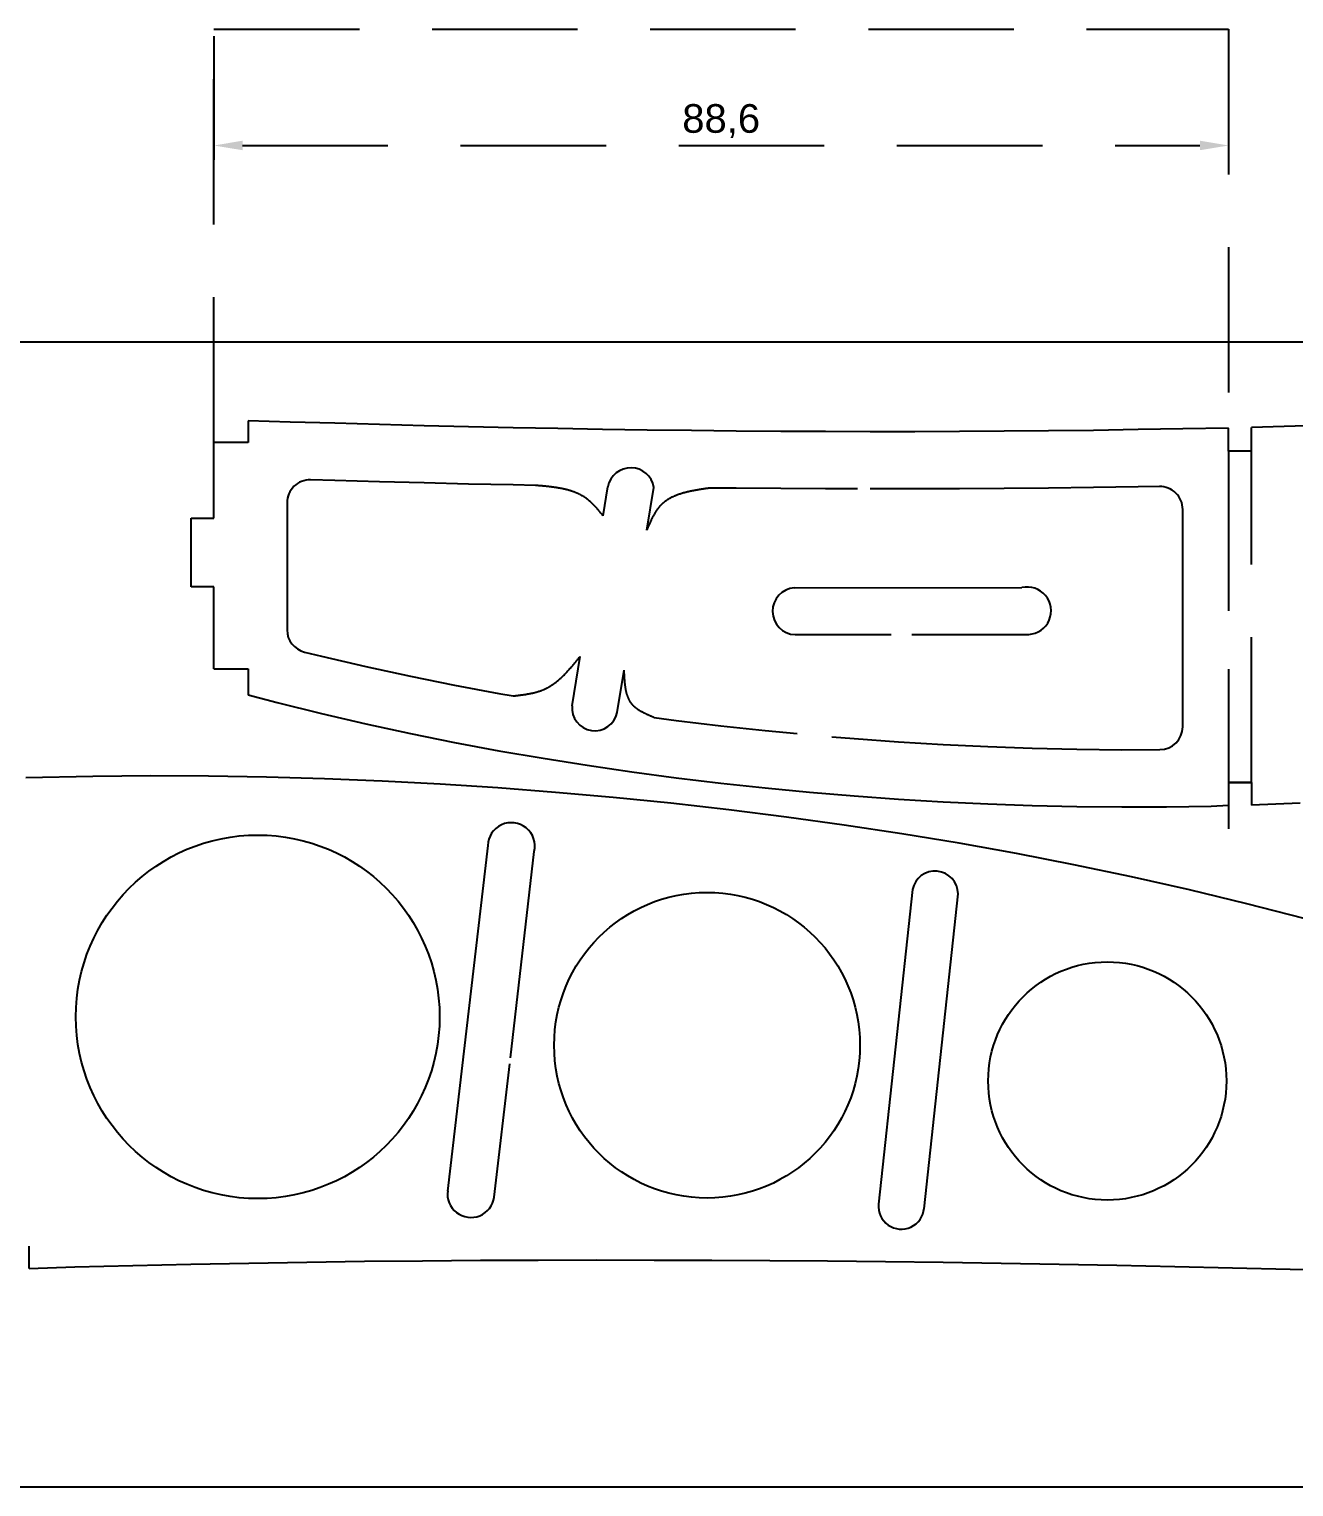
# Model space of a CAD drawing. Header units: millimetres. Extents: x -11497 to 404, y -3854 to 414.
# Drawn here: x -1707.4 to -1597, y -127 to 0.3 of the extents above; entities that cross this region are included whole.
import ezdxf

# ---------------------------------------------------------------- set-up
doc = ezdxf.new("R2010")
doc.units = ezdxf.units.MM
doc.linetypes.add('DASHED', pattern=[19.05, 12.7, -6.35])
doc.layers.add('111', color=140, linetype='DASHED')
doc.layers.add('7', color=1, linetype='Continuous')
doc.styles.get("Standard").update_dxf_attribs({"font": 'arial.ttf'})
doc.dimstyles.new('ISO-25', dxfattribs={"dimtxt": 2.5, "dimasz": 2.5, "dimexe": 1.25, "dimexo": 0.625, "dimtad": 1, "dimtxsty": 'Standard', "dimcen": 2.5, "dimadec": 0, "dimazin": 0, "dimtfac": 1, "dimtmove": 0, "dimatfit": 3, "dimfxl": 1, "dimarcsym": 0})

# ---------------------------------------------------------------- blocks, each defined once
blk = doc.blocks.new('*D2')
at = {"layer": '111', "color": 0, "lineweight": -2, "transparency": 16777216}
for p, q in [((-1691.27, -0.28), (-1691.27, -11.07)), ((-1602.66, -0.28), (-1602.66, -11.07)), ((-1688.77, -9.82), (-1605.16, -9.82))]:
    blk.add_line(p, q, dxfattribs=at)
at = {"layer": '111', "color": 0, "transparency": 16777216}
for points in [[(-1688.77, -9.4), (-1688.77, -10.23), (-1691.27, -9.82)], [(-1605.16, -9.4), (-1605.16, -10.23), (-1602.66, -9.82)]]:
    blk.add_solid(points, dxfattribs=at)
at = {"layer": 'Defpoints', "color": 0, "transparency": 16777216}
for p in [(-1691.27, 0.34), (-1602.66, 0.34), (-1602.66, -9.82)]:
    blk.add_point(p, dxfattribs=at)
at = {"layer": '111', "color": 0, "transparency": 16777216, "insert": (-1646.97, -7.69), "char_height": 2.5, "attachment_point": 5}
blk.add_mtext('88,6', dxfattribs=at)

msp = doc.modelspace()

# ---------------------------------------------------------------- linework, layer by layer
at = {"color": 7}
for p, q in [((-1477.7821, -26.9943), (-2477.752, -26.9943)), ((-1688.2669, -33.8605), (-1688.2669, -35.7645)), ((-1602.6633, -36.5127), (-1602.6633, -34.5127)), ((-1691.2669, -42.3793), (-1691.2669, -35.7645)), ((-1688.2669, -35.7645), (-1691.2669, -35.7645)), ((-1600.6633, -36.5127), (-1602.6633, -36.5127)), ((-1657.2815, -42.1613), (-1656.8674, -39.6251)), ((-1653.4475, -43.4247), (-1652.8368, -39.6836)), ((-1693.2669, -48.3793), (-1693.2669, -42.3793)), ((-1693.2669, -42.3793), (-1691.2669, -42.3793)), ((-1691.2669, -48.3793), (-1693.2669, -48.3793)), ((-1691.2669, -55.5477), (-1691.2669, -48.3793)), ((-1640.5751, -48.4607), (-1620.7091, -48.4424)), ((-1640.5175, -52.5477), (-1632.1237, -52.54)), ((-1630.3082, -52.5383), (-1620.0989, -52.529)), ((-1659.9903, -58.7533), (-1659.2877, -54.4499)), ((-1691.2669, -55.5477), (-1688.2669, -55.5477)), ((-1688.2669, -55.5477), (-1688.2669, -57.8113)), ((-1656.0465, -59.3439), (-1655.4421, -55.642)), ((-1600.6633, -65.4577), (-1602.6633, -65.4577)), ((-1602.6633, -65.4577), (-1602.6633, -67.4577)), ((-1600.6633, -65.4577), (-1600.6633, -67.4577)), ((-1707.3873, -107.9219), (-1707.4009, -105.9623)), ((-2477.7821, -126.9943), (-1477.7821, -126.9943))]:
    msp.add_line(p, q, dxfattribs=at)
msp.add_line((-1600.6633, -36.5127), (-1600.6633, -34.4578))
for points in [[(-1665.3792, -89.5259), (-1663.288, -71.4958, 1.10348138), (-1667.355, -70.9771), (-1670.857, -101.171)], [(-1629.2509, -102.695), (-1626.2827, -75.1998, 0.90135816), (-1630.2642, -74.8158), (-1633.2324, -102.3109, 1), (-1629.2468, -102.6574)], [(-1670.8526, -101.1326, 1), (-1666.7899, -101.6896), (-1665.4376, -90.0296)]]:
    msp.add_lwpolyline(points, format="xyb", dxfattribs=at)
for points in [[(-1657.2834, -42.1615, 0), (-1657.3134, -42.1285, 0), (-1657.3334, -42.0945, 0), (-1657.3634, -42.0615, 0), (-1657.3934, -42.0285, 0), (-1657.4234, -41.9955, 0), (-1657.4434, -41.9625, 0), (-1657.4734, -41.9295, 0), (-1657.5034, -41.8965, 0), (-1657.5334, -41.8635, 0), (-1657.5534, -41.8305, 0), (-1657.5834, -41.7975, 0), (-1657.6134, -41.7645, 0), (-1657.6434, -41.7325, 0), (-1657.6634, -41.6995, 0), (-1657.6934, -41.6675, 0), (-1657.7234, -41.6345, 0), (-1657.7534, -41.6025, 0), (-1657.7834, -41.5705, 0), (-1657.8034, -41.5385, 0), (-1657.8334, -41.5065, 0), (-1657.8634, -41.4745, 0), (-1657.8934, -41.4435, 0), (-1657.9234, -41.4125, 0), (-1657.9534, -41.3805, 0), (-1657.9834, -41.3495, 0), (-1658.0034, -41.3195, 0), (-1658.0334, -41.2885, 0), (-1658.0634, -41.2585, 0), (-1658.0934, -41.2275, 0), (-1658.1234, -41.1975, 0), (-1658.1534, -41.1685, 0), (-1658.1834, -41.1385, 0), (-1658.2134, -41.1095, 0), (-1658.2434, -41.0805, 0), (-1658.2734, -41.0515, 0), (-1658.3034, -41.0225, 0), (-1658.3334, -40.9945, 0), (-1658.3634, -40.9665, 0), (-1658.3934, -40.9385, 0), (-1658.4234, -40.9115, 0), (-1658.4534, -40.8845, 0), (-1658.4834, -40.8575, 0), (-1658.5234, -40.8305, 0), (-1658.5534, -40.8045, 0), (-1658.5834, -40.7785, 0), (-1658.6134, -40.7535, 0), (-1658.6434, -40.7285, 0), (-1658.6834, -40.7035, 0), (-1658.7134, -40.6785, 0), (-1658.7434, -40.6545, 0), (-1658.7734, -40.6305, 0), (-1658.8134, -40.6075, 0), (-1658.8434, -40.5845, 0), (-1658.8734, -40.5615, 0), (-1658.9134, -40.5395, 0), (-1658.9434, -40.5175, 0), (-1658.9834, -40.4955, 0), (-1659.0134, -40.4745, 0), (-1659.0534, -40.4535, 0), (-1659.0834, -40.4335, 0), (-1659.1234, -40.4125, 0), (-1659.1534, -40.3935, 0), (-1659.1934, -40.3735, 0), (-1659.2234, -40.3545, 0), (-1659.2634, -40.3355, 0), (-1659.2934, -40.3165, 0), (-1659.3334, -40.2985, 0), (-1659.3734, -40.2805, 0), (-1659.4034, -40.2625, 0), (-1659.4434, -40.2455, 0), (-1659.4834, -40.2285, 0), (-1659.5134, -40.2115, 0), (-1659.5534, -40.1955, 0), (-1659.5934, -40.1795, 0), (-1659.6334, -40.1635, 0), (-1659.6634, -40.1475, 0), (-1659.7034, -40.1325, 0), (-1659.7434, -40.1175, 0), (-1659.7834, -40.1025, 0), (-1659.8234, -40.0875, 0), (-1659.8534, -40.0735, 0), (-1659.8934, -40.0595, 0), (-1659.9334, -40.0465, 0), (-1659.9734, -40.0325, 0), (-1660.0134, -40.0195, 0), (-1660.0534, -40.0065, 0), (-1660.0934, -39.9935, 0), (-1660.1334, -39.9815, 0), (-1660.1734, -39.9695, 0), (-1660.2134, -39.9575, 0), (-1660.2534, -39.9455, 0), (-1660.2934, -39.9345, 0), (-1660.3334, -39.9225, 0), (-1660.3734, -39.9115, 0), (-1660.4134, -39.9015, 0), (-1660.4534, -39.8905, 0), (-1660.4934, -39.8805, 0), (-1660.5334, -39.8695, 0), (-1660.5734, -39.8595, 0), (-1660.6134, -39.8505, 0), (-1660.6534, -39.8405, 0), (-1660.7034, -39.8315, 0), (-1660.7434, -39.8225, 0), (-1660.7834, -39.8135, 0), (-1660.8234, -39.8045, 0), (-1660.8634, -39.7955, 0), (-1660.9034, -39.7875, 0), (-1660.9534, -39.7795, 0), (-1660.9934, -39.7705, 0), (-1661.0334, -39.7635, 0), (-1661.0734, -39.7555, 0), (-1661.1134, -39.7475, 0), (-1661.1634, -39.7405, 0), (-1661.2034, -39.7335, 0), (-1661.2434, -39.7255, 0), (-1661.2834, -39.7195, 0), (-1661.3334, -39.7125, 0), (-1661.3734, -39.7055, 0), (-1661.4134, -39.6995, 0), (-1661.4634, -39.6925, 0), (-1661.5034, -39.6865, 0), (-1661.5434, -39.6805, 0), (-1661.5934, -39.6745, 0), (-1661.6334, -39.6685, 0), (-1661.6734, -39.6625, 0), (-1661.7234, -39.6565, 0), (-1661.7634, -39.6515, 0), (-1661.8034, -39.6465, 0), (-1661.8534, -39.6405, 0), (-1661.8934, -39.6355, 0), (-1661.9334, -39.6305, 0), (-1661.9834, -39.6255, 0), (-1662.0234, -39.6205, 0), (-1662.0734, -39.6155, 0), (-1662.1134, -39.6105, 0), (-1662.1534, -39.6065, 0), (-1662.2034, -39.6015, 0), (-1662.2434, -39.5965, 0), (-1662.2934, -39.5925, 0), (-1662.3334, -39.5885, 0), (-1662.3834, -39.5835, 0), (-1662.4234, -39.5795, 0), (-1662.4634, -39.5755, 0), (-1662.5134, -39.5715, 0), (-1662.5534, -39.5675, 0), (-1662.6034, -39.5635, 0), (-1662.6434, -39.5595, 0), (-1662.6934, -39.5555, 0), (-1662.7334, -39.5515, 0), (-1662.7834, -39.5475, 0), (-1662.8234, -39.5435, 0), (-1662.8634, -39.5395, 0), (-1662.9134, -39.5355, 0), (-1662.9534, -39.5315, 0), (-1663.0034, -39.5285, 0), (-1663.0434, -39.5245, 0), (-1663.0934, -39.5205, 0), (-1663.1334, -39.5165, 0), (-1663.1834, -39.5135, 0)], [(-1653.4434, -43.4245, 0), (-1653.4334, -43.3825, 0), (-1653.4134, -43.3405, 0), (-1653.3934, -43.2985, 0), (-1653.3734, -43.2565, 0), (-1653.3534, -43.2145, 0), (-1653.3434, -43.1725, 0), (-1653.3234, -43.1305, 0), (-1653.3034, -43.0885, 0), (-1653.2834, -43.0465, 0), (-1653.2634, -43.0055, 0), (-1653.2534, -42.9635, 0), (-1653.2334, -42.9215, 0), (-1653.2134, -42.8805, 0), (-1653.1934, -42.8385, 0), (-1653.1734, -42.7975, 0), (-1653.1534, -42.7565, 0), (-1653.1334, -42.7155, 0), (-1653.1234, -42.6745, 0), (-1653.1034, -42.6335, 0), (-1653.0834, -42.5925, 0), (-1653.0634, -42.5515, 0), (-1653.0434, -42.5115, 0), (-1653.0234, -42.4715, 0), (-1653.0034, -42.4315, 0), (-1652.9834, -42.3915, 0), (-1652.9634, -42.3515, 0), (-1652.9434, -42.3115, 0), (-1652.9234, -42.2725, 0), (-1652.9034, -42.2335, 0), (-1652.8834, -42.1945, 0), (-1652.8634, -42.1555, 0), (-1652.8434, -42.1175, 0), (-1652.8234, -42.0795, 0), (-1652.8034, -42.0405, 0), (-1652.7734, -42.0035, 0), (-1652.7534, -41.9655, 0), (-1652.7334, -41.9285, 0), (-1652.7134, -41.8915, 0), (-1652.6934, -41.8545, 0), (-1652.6634, -41.8185, 0), (-1652.6434, -41.7825, 0), (-1652.6234, -41.7465, 0), (-1652.5934, -41.7105, 0), (-1652.5734, -41.6755, 0), (-1652.5534, -41.6405, 0), (-1652.5234, -41.6055, 0), (-1652.5034, -41.5715, 0), (-1652.4734, -41.5375, 0), (-1652.4534, -41.5045, 0), (-1652.4234, -41.4705, 0), (-1652.4034, -41.4385, 0), (-1652.3734, -41.4055, 0), (-1652.3534, -41.3735, 0), (-1652.3234, -41.3415, 0), (-1652.2934, -41.3105, 0), (-1652.2734, -41.2795, 0), (-1652.2434, -41.2485, 0), (-1652.2134, -41.2185, 0), (-1652.1834, -41.1895, 0), (-1652.1534, -41.1595, 0), (-1652.1334, -41.1305, 0), (-1652.1034, -41.1025, 0), (-1652.0734, -41.0745, 0), (-1652.0434, -41.0475, 0), (-1652.0134, -41.0195, 0), (-1651.9834, -40.9935, 0), (-1651.9434, -40.9665, 0), (-1651.9134, -40.9415, 0), (-1651.8834, -40.9155, 0), (-1651.8534, -40.8905, 0), (-1651.8234, -40.8665, 0), (-1651.7834, -40.8415, 0), (-1651.7534, -40.8175, 0), (-1651.7234, -40.7945, 0), (-1651.6834, -40.7715, 0), (-1651.6534, -40.7485, 0), (-1651.6234, -40.7265, 0), (-1651.5834, -40.7045, 0), (-1651.5534, -40.6825, 0), (-1651.5134, -40.6615, 0), (-1651.4834, -40.6405, 0), (-1651.4434, -40.6205, 0), (-1651.4034, -40.6005, 0), (-1651.3734, -40.5805, 0), (-1651.3334, -40.5605, 0), (-1651.2934, -40.5415, 0), (-1651.2634, -40.5225, 0), (-1651.2234, -40.5045, 0), (-1651.1834, -40.4865, 0), (-1651.1434, -40.4685, 0), (-1651.1134, -40.4505, 0), (-1651.0734, -40.4335, 0), (-1651.0334, -40.4165, 0), (-1650.9934, -40.3995, 0), (-1650.9534, -40.3835, 0), (-1650.9134, -40.3675, 0), (-1650.8734, -40.3515, 0), (-1650.8334, -40.3365, 0), (-1650.7934, -40.3205, 0), (-1650.7534, -40.3055, 0), (-1650.7134, -40.2915, 0), (-1650.6734, -40.2765, 0), (-1650.6334, -40.2625, 0), (-1650.5934, -40.2485, 0), (-1650.5534, -40.2355, 0), (-1650.5034, -40.2215, 0), (-1650.4634, -40.2085, 0), (-1650.4234, -40.1955, 0), (-1650.3834, -40.1825, 0), (-1650.3434, -40.1705, 0), (-1650.2934, -40.1575, 0), (-1650.2534, -40.1455, 0), (-1650.2134, -40.1345, 0), (-1650.1634, -40.1225, 0), (-1650.1234, -40.1105, 0), (-1650.0834, -40.0995, 0), (-1650.0334, -40.0885, 0), (-1649.9934, -40.0775, 0), (-1649.9534, -40.0675, 0), (-1649.9034, -40.0565, 0), (-1649.8634, -40.0465, 0), (-1649.8134, -40.0365, 0), (-1649.7734, -40.0265, 0), (-1649.7334, -40.0165, 0), (-1649.6834, -40.0065, 0), (-1649.6434, -39.9975, 0), (-1649.5934, -39.9875, 0), (-1649.5534, -39.9785, 0), (-1649.5034, -39.9695, 0), (-1649.4534, -39.9605, 0), (-1649.4134, -39.9515, 0), (-1649.3634, -39.9435, 0), (-1649.3234, -39.9345, 0), (-1649.2734, -39.9265, 0), (-1649.2334, -39.9175, 0), (-1649.1834, -39.9095, 0), (-1649.1334, -39.9015, 0), (-1649.0934, -39.8935, 0), (-1649.0434, -39.8855, 0), (-1649.0034, -39.8775, 0), (-1648.9534, -39.8695, 0), (-1648.9034, -39.8625, 0), (-1648.8634, -39.8545, 0), (-1648.8134, -39.8465, 0), (-1648.7634, -39.8395, 0), (-1648.7234, -39.8325, 0), (-1648.6734, -39.8245, 0), (-1648.6234, -39.8175, 0), (-1648.5834, -39.8105, 0), (-1648.5334, -39.8035, 0), (-1648.4834, -39.7955, 0), (-1648.4434, -39.7885, 0), (-1648.3934, -39.7815, 0), (-1648.3434, -39.7745, 0), (-1648.3034, -39.7675, 0), (-1648.2534, -39.7605, 0), (-1648.2034, -39.7535, 0), (-1648.1634, -39.7465, 0), (-1648.1134, -39.7395, 0)], [(-1665.1334, -57.9025, 0), (-1665.0834, -57.8975, 0), (-1665.0434, -57.8925, 0), (-1664.9934, -57.8865, 0), (-1664.9534, -57.8815, 0), (-1664.9034, -57.8765, 0), (-1664.8534, -57.8705, 0), (-1664.8134, -57.8655, 0), (-1664.7634, -57.8605, 0), (-1664.7234, -57.8545, 0), (-1664.6734, -57.8495, 0), (-1664.6334, -57.8435, 0), (-1664.5834, -57.8385, 0), (-1664.5434, -57.8325, 0), (-1664.4934, -57.8265, 0), (-1664.4534, -57.8205, 0), (-1664.4034, -57.8145, 0), (-1664.3634, -57.8085, 0), (-1664.3134, -57.8025, 0), (-1664.2734, -57.7965, 0), (-1664.2234, -57.7895, 0), (-1664.1834, -57.7835, 0), (-1664.1434, -57.7765, 0), (-1664.0934, -57.7695, 0), (-1664.0534, -57.7635, 0), (-1664.0034, -57.7565, 0), (-1663.9634, -57.7485, 0), (-1663.9134, -57.7415, 0), (-1663.8734, -57.7335, 0), (-1663.8334, -57.7265, 0), (-1663.7834, -57.7185, 0), (-1663.7434, -57.7105, 0), (-1663.6934, -57.7015, 0), (-1663.6534, -57.6935, 0), (-1663.6134, -57.6845, 0), (-1663.5634, -57.6755, 0), (-1663.5234, -57.6665, 0), (-1663.4834, -57.6575, 0), (-1663.4334, -57.6485, 0), (-1663.3934, -57.6385, 0), (-1663.3534, -57.6285, 0), (-1663.3034, -57.6185, 0), (-1663.2634, -57.6075, 0), (-1663.2234, -57.5965, 0), (-1663.1834, -57.5855, 0), (-1663.1434, -57.5745, 0), (-1663.0934, -57.5635, 0), (-1663.0534, -57.5515, 0), (-1663.0134, -57.5395, 0), (-1662.9734, -57.5265, 0), (-1662.9334, -57.5135, 0), (-1662.8934, -57.5005, 0), (-1662.8434, -57.4875, 0), (-1662.8034, -57.4735, 0), (-1662.7634, -57.4595, 0), (-1662.7234, -57.4455, 0), (-1662.6834, -57.4305, 0), (-1662.6434, -57.4165, 0), (-1662.6034, -57.4005, 0), (-1662.5634, -57.3845, 0), (-1662.5234, -57.3685, 0), (-1662.4834, -57.3525, 0), (-1662.4434, -57.3355, 0), (-1662.4034, -57.3185, 0), (-1662.3734, -57.3015, 0), (-1662.3334, -57.2835, 0), (-1662.2934, -57.2645, 0), (-1662.2534, -57.2465, 0), (-1662.2134, -57.2265, 0), (-1662.1734, -57.2075, 0), (-1662.1434, -57.1875, 0), (-1662.1034, -57.1675, 0), (-1662.0634, -57.1475, 0), (-1662.0234, -57.1265, 0), (-1661.9934, -57.1045, 0), (-1661.9534, -57.0835, 0), (-1661.9134, -57.0615, 0), (-1661.8834, -57.0395, 0), (-1661.8434, -57.0165, 0), (-1661.8034, -56.9935, 0), (-1661.7734, -56.9705, 0), (-1661.7334, -56.9465, 0), (-1661.7034, -56.9225, 0), (-1661.6634, -56.8985, 0), (-1661.6334, -56.8745, 0), (-1661.5934, -56.8495, 0), (-1661.5634, -56.8245, 0), (-1661.5234, -56.7985, 0), (-1661.4934, -56.7725, 0), (-1661.4534, -56.7465, 0), (-1661.4234, -56.7205, 0), (-1661.3834, -56.6945, 0), (-1661.3534, -56.6675, 0), (-1661.3234, -56.6405, 0), (-1661.2834, -56.6125, 0), (-1661.2534, -56.5855, 0), (-1661.2134, -56.5575, 0), (-1661.1834, -56.5285, 0), (-1661.1534, -56.5005, 0), (-1661.1234, -56.4715, 0), (-1661.0834, -56.4425, 0), (-1661.0534, -56.4135, 0), (-1661.0234, -56.3845, 0), (-1660.9834, -56.3545, 0), (-1660.9534, -56.3245, 0), (-1660.9234, -56.2945, 0), (-1660.8934, -56.2645, 0), (-1660.8534, -56.2335, 0), (-1660.8234, -56.2035, 0), (-1660.7934, -56.1725, 0), (-1660.7634, -56.1415, 0), (-1660.7334, -56.1095, 0), (-1660.7034, -56.0785, 0), (-1660.6634, -56.0465, 0), (-1660.6334, -56.0145, 0), (-1660.6034, -55.9825, 0), (-1660.5734, -55.9505, 0), (-1660.5434, -55.9175, 0), (-1660.5134, -55.8855, 0), (-1660.4834, -55.8525, 0), (-1660.4534, -55.8195, 0), (-1660.4134, -55.7865, 0), (-1660.3834, -55.7525, 0), (-1660.3534, -55.7195, 0), (-1660.3234, -55.6855, 0), (-1660.2934, -55.6525, 0), (-1660.2634, -55.6185, 0), (-1660.2334, -55.5845, 0), (-1660.2034, -55.5505, 0), (-1660.1734, -55.5155, 0), (-1660.1434, -55.4815, 0), (-1660.1134, -55.4475, 0), (-1660.0834, -55.4125, 0), (-1660.0534, -55.3775, 0), (-1660.0234, -55.3425, 0), (-1659.9934, -55.3085, 0), (-1659.9634, -55.2725, 0), (-1659.9334, -55.2375, 0), (-1659.9034, -55.2025, 0), (-1659.8734, -55.1675, 0), (-1659.8434, -55.1325, 0), (-1659.8134, -55.0965, 0), (-1659.7834, -55.0615, 0), (-1659.7534, -55.0255, 0), (-1659.7234, -54.9895, 0), (-1659.6934, -54.9545, 0), (-1659.6734, -54.9185, 0), (-1659.6434, -54.8825, 0), (-1659.6134, -54.8465, 0), (-1659.5834, -54.8105, 0), (-1659.5534, -54.7745, 0), (-1659.5234, -54.7385, 0), (-1659.4934, -54.7025, 0), (-1659.4634, -54.6665, 0), (-1659.4334, -54.6305, 0), (-1659.4034, -54.5945, 0), (-1659.3734, -54.5585, 0), (-1659.3434, -54.5225, 0), (-1659.3134, -54.4865, 0), (-1659.2834, -54.4495, 0)], [(-1652.8334, -59.7855, 0), (-1652.8634, -59.7725, 0), (-1652.9034, -59.7585, 0), (-1652.9334, -59.7445, 0), (-1652.9634, -59.7305, 0), (-1653.0034, -59.7165, 0), (-1653.0334, -59.7035, 0), (-1653.0634, -59.6895, 0), (-1653.0934, -59.6755, 0), (-1653.1334, -59.6615, 0), (-1653.1634, -59.6475, 0), (-1653.1934, -59.6335, 0), (-1653.2334, -59.6195, 0), (-1653.2634, -59.6055, 0), (-1653.2934, -59.5905, 0), (-1653.3234, -59.5765, 0), (-1653.3534, -59.5625, 0), (-1653.3934, -59.5485, 0), (-1653.4234, -59.5335, 0), (-1653.4534, -59.5195, 0), (-1653.4834, -59.5045, 0), (-1653.5134, -59.4895, 0), (-1653.5534, -59.4745, 0), (-1653.5834, -59.4595, 0), (-1653.6134, -59.4445, 0), (-1653.6434, -59.4295, 0), (-1653.6734, -59.4145, 0), (-1653.7034, -59.3995, 0), (-1653.7334, -59.3835, 0), (-1653.7634, -59.3685, 0), (-1653.7934, -59.3525, 0), (-1653.8234, -59.3365, 0), (-1653.8534, -59.3205, 0), (-1653.8834, -59.3045, 0), (-1653.9134, -59.2885, 0), (-1653.9434, -59.2715, 0), (-1653.9734, -59.2555, 0), (-1654.0034, -59.2385, 0), (-1654.0334, -59.2215, 0), (-1654.0634, -59.2045, 0), (-1654.0934, -59.1875, 0), (-1654.1234, -59.1695, 0), (-1654.1434, -59.1525, 0), (-1654.1734, -59.1345, 0), (-1654.2034, -59.1165, 0), (-1654.2334, -59.0985, 0), (-1654.2534, -59.0795, 0), (-1654.2834, -59.0615, 0), (-1654.3134, -59.0425, 0), (-1654.3334, -59.0235, 0), (-1654.3634, -59.0045, 0), (-1654.3834, -58.9845, 0), (-1654.4134, -58.9655, 0), (-1654.4334, -58.9455, 0), (-1654.4634, -58.9255, 0), (-1654.4834, -58.9045, 0), (-1654.5034, -58.8845, 0), (-1654.5334, -58.8635, 0), (-1654.5534, -58.8425, 0), (-1654.5734, -58.8205, 0), (-1654.6034, -58.7995, 0), (-1654.6234, -58.7775, 0), (-1654.6434, -58.7545, 0), (-1654.6634, -58.7325, 0), (-1654.6834, -58.7095, 0), (-1654.7034, -58.6865, 0), (-1654.7234, -58.6635, 0), (-1654.7434, -58.6395, 0), (-1654.7634, -58.6155, 0), (-1654.7834, -58.5915, 0), (-1654.8034, -58.5675, 0), (-1654.8234, -58.5425, 0), (-1654.8334, -58.5175, 0), (-1654.8534, -58.4925, 0), (-1654.8734, -58.4665, 0), (-1654.8934, -58.4405, 0), (-1654.9034, -58.4145, 0), (-1654.9234, -58.3885, 0), (-1654.9334, -58.3615, 0), (-1654.9534, -58.3345, 0), (-1654.9634, -58.3075, 0), (-1654.9834, -58.2805, 0), (-1654.9934, -58.2525, 0), (-1655.0134, -58.2245, 0), (-1655.0234, -58.1965, 0), (-1655.0334, -58.1685, 0), (-1655.0534, -58.1395, 0), (-1655.0634, -58.1115, 0), (-1655.0734, -58.0825, 0), (-1655.0834, -58.0525, 0), (-1655.1034, -58.0235, 0), (-1655.1134, -57.9935, 0), (-1655.1234, -57.9635, 0), (-1655.1334, -57.9335, 0), (-1655.1434, -57.9035, 0), (-1655.1534, -57.8725, 0), (-1655.1634, -57.8425, 0), (-1655.1734, -57.8115, 0), (-1655.1834, -57.7805, 0), (-1655.1934, -57.7495, 0), (-1655.2034, -57.7175, 0), (-1655.2134, -57.6855, 0), (-1655.2234, -57.6545, 0), (-1655.2334, -57.6225, 0), (-1655.2334, -57.5895, 0), (-1655.2434, -57.5575, 0), (-1655.2534, -57.5255, 0), (-1655.2634, -57.4925, 0), (-1655.2634, -57.4595, 0), (-1655.2734, -57.4265, 0), (-1655.2834, -57.3935, 0), (-1655.2834, -57.3605, 0), (-1655.2934, -57.3265, 0), (-1655.3034, -57.2925, 0), (-1655.3034, -57.2595, 0), (-1655.3134, -57.2255, 0), (-1655.3134, -57.1915, 0), (-1655.3234, -57.1575, 0), (-1655.3234, -57.1225, 0), (-1655.3334, -57.0885, 0), (-1655.3334, -57.0535, 0), (-1655.3434, -57.0195, 0), (-1655.3434, -56.9845, 0), (-1655.3534, -56.9495, 0), (-1655.3534, -56.9145, 0), (-1655.3634, -56.8795, 0), (-1655.3634, -56.8445, 0), (-1655.3634, -56.8085, 0), (-1655.3734, -56.7735, 0), (-1655.3734, -56.7375, 0), (-1655.3734, -56.7025, 0), (-1655.3834, -56.6665, 0), (-1655.3834, -56.6305, 0), (-1655.3834, -56.5945, 0), (-1655.3934, -56.5585, 0), (-1655.3934, -56.5225, 0), (-1655.3934, -56.4865, 0), (-1655.4034, -56.4505, 0), (-1655.4034, -56.4145, 0), (-1655.4034, -56.3775, 0), (-1655.4034, -56.3415, 0), (-1655.4134, -56.3045, 0), (-1655.4134, -56.2685, 0), (-1655.4134, -56.2315, 0), (-1655.4134, -56.1955, 0), (-1655.4134, -56.1585, 0), (-1655.4234, -56.1215, 0), (-1655.4234, -56.0855, 0), (-1655.4234, -56.0485, 0), (-1655.4234, -56.0115, 0), (-1655.4234, -55.9745, 0), (-1655.4334, -55.9375, 0), (-1655.4334, -55.9005, 0), (-1655.4334, -55.8635, 0), (-1655.4334, -55.8265, 0), (-1655.4334, -55.7905, 0), (-1655.4334, -55.7535, 0), (-1655.4434, -55.7165, 0), (-1655.4434, -55.6795, 0), (-1655.4434, -55.6425, 0)]]:
    msp.add_polyline3d(points, dxfattribs=at)
for centre, radius in [((-1687.4411, -85.9352), 15.8803), ((-1648.2025, -88.416), 13.3531), ((-1613.2493, -91.5386), 10.4013)]:
    msp.add_circle(centre, radius, dxfattribs=at)
for centre, radius, start, end in [((-1654.8574, -40.0193), 2.0483, 9.43291, 168.902729), ((-1620.2266, -50.4592), 2.0737, 273.529141, 103.456276), ((-1640.4407, -50.5027), 2.0465, 93.765994, 267.850001), ((-1658.0031, -58.9467), 1.9965, 174.441105, 348.525112)]:
    msp.add_arc(centre, radius, start, end, dxfattribs=at)
at = {"layer": '111'}
for p, q in [((-1691.2669, -35.7645), (-1691.2669, 0.3445)), ((-1691.2669, 0.3445), (-1602.6633, 0.3445)), ((-1602.6633, 0.3445), (-1602.6633, -72.0669)), ((-1602.6633, -36.5127), (-1602.6633, -65.4577)), ((-1600.6633, -65.4577), (-1600.6633, -36.5127)), ((-1602.6633, -65.4577), (-1600.6633, -65.4577))]:
    msp.add_line(p, q, dxfattribs=at)
at = {"layer": '7', "color": 7, "linetype": 'Continuous'}
for points in [[(-1602.6633, -34.5239), (-1606.6637, -34.5684), (-1610.5646, -34.6424), (-1614.467, -34.7032), (-1618.3698, -34.752), (-1622.2681, -34.788), (-1626.1659, -34.812), (-1630.0631, -34.824), (-1633.9599, -34.825), (-1637.8571, -34.815), (-1641.755, -34.795), (-1645.6534, -34.7649), (-1649.5493, -34.7249), (-1653.4449, -34.676), (-1657.3391, -34.6181), (-1661.2329, -34.5512), (-1665.1263, -34.4753), (-1669.0203, -34.3913), (-1672.916, -34.2983), (-1676.8103, -34.1973), (-1680.7023, -34.0895), (-1684.594, -33.9746), (-1688.2669, -33.8605)], [(-1594.9615, -34.2696), (-1600.6633, -34.4578)], [(-1635.0781, -39.8222), (-1637.8571, -39.815), (-1641.755, -39.795), (-1645.6534, -39.7649), (-1648.1117, -39.7397)], [(-1688.2669, -57.8113), (-1685.7379, -58.478), (-1681.8691, -59.4387), (-1677.9868, -60.3429), (-1674.09, -61.1887), (-1670.2452, -61.9641), (-1666.392, -62.6849), (-1662.5283, -63.3511), (-1658.6574, -63.9645), (-1654.7773, -64.5283), (-1650.8901, -65.0433), (-1646.9958, -65.5116), (-1643.1204, -65.9311), (-1639.242, -66.3046), (-1635.3596, -66.6323), (-1631.4742, -66.913), (-1627.5857, -67.1478), (-1623.6931, -67.3338), (-1619.7985, -67.4728), (-1615.8967, -67.5631), (-1611.9947, -67.6033), (-1608.0936, -67.5935), (-1604.1932, -67.5316), (-1602.6633, -67.4577)], [(-1652.8337, -59.7858), (-1650.8901, -60.0433), (-1646.9958, -60.5116), (-1643.1204, -60.9311), (-1640.3397, -61.1989)], [(-1596.0438, -77.3407), (-1601.0521, -76.0572), (-1606.0791, -74.8461), (-1611.1228, -73.7084), (-1616.1853, -72.6461), (-1621.179, -71.6744), (-1626.1844, -70.7753), (-1631.2014, -69.9468), (-1636.2288, -69.185), (-1641.2667, -68.4888), (-1646.3139, -67.8553), (-1651.3693, -67.2836), (-1656.4, -66.7748), (-1661.4349, -66.325), (-1666.474, -65.935), (-1671.5163, -65.6059), (-1676.5619, -65.3367), (-1681.6127, -65.1304), (-1686.6658, -64.9861), (-1691.7282, -64.9034), (-1696.789, -64.8869), (-1701.8501, -64.9343), (-1707.6854, -65.0487)], [(-1600.6633, -67.4182), (-1596.3934, -67.2495)], [(-1707.3873, -107.9219), (-1703.4062, -107.7861), (-1698.347, -107.6555), (-1693.2863, -107.5399), (-1688.2234, -107.4425), (-1683.1669, -107.3598), (-1678.1111, -107.2941), (-1673.0558, -107.2424), (-1668.0011, -107.2067), (-1662.9469, -107.184), (-1657.8902, -107.1754), (-1652.8329, -107.1788), (-1647.7781, -107.1951), (-1642.7258, -107.2234), (-1637.6738, -107.2636), (-1632.6223, -107.3148), (-1627.5712, -107.3781), (-1622.5186, -107.4523), (-1617.4653, -107.5377), (-1612.4134, -107.6329), (-1607.3629, -107.7392), (-1602.3146, -107.8523), (-1597.2657, -107.9735), (-1592.217, -108.1007)]]:
    msp.add_lwpolyline(points, dxfattribs=at)
for points in [[(-1663.1796, -39.5132), (-1665.1263, -39.4753), (-1669.0203, -39.3913), (-1672.916, -39.2983), (-1676.8103, -39.1973), (-1680.7023, -39.0895), (-1682.8211, -39.0269, 0.42288239), (-1684.8801, -41.0261), (-1684.8801, -52.1269, 0.34459492), (-1683.362, -54.068), (-1681.8691, -54.4387), (-1677.9868, -55.3429), (-1674.09, -56.1887), (-1670.2452, -56.9641), (-1666.392, -57.6849), (-1665.1297, -57.9025)], [(-1606.6633, -41.6067, 0.41977351), (-1608.7012, -39.607), (-1610.5646, -39.6424), (-1614.467, -39.7032), (-1618.3698, -39.752), (-1622.2681, -39.788), (-1626.1659, -39.812), (-1630.0631, -39.824), (-1633.9599, -39.825)], [(-1637.3008, -61.4684), (-1635.3596, -61.6323), (-1631.4742, -61.913), (-1627.5857, -62.1478), (-1623.6931, -62.3338), (-1619.7985, -62.4728), (-1615.8967, -62.5631), (-1611.9947, -62.6033), (-1608.6583, -62.5949, 0.41347469), (-1606.6633, -60.5949), (-1606.6633, -41.6067)]]:
    msp.add_lwpolyline(points, format="xyb", dxfattribs=at)

# ---------------------------------------------------------------- dimensions: what is measured, and where the dimension line sits
at = {"layer": '111'}
dim = msp.add_linear_dim(base=(-1602.6633, -9.8157), p1=(-1691.2669, 0.3445), p2=(-1602.6633, 0.3445), dimstyle='ISO-25', dxfattribs=at)
dim.commit()
dim.dimension.update_dxf_attribs({"geometry": '*D2', "text_midpoint": (-1646.9651, -7.6883)})

doc.saveas('drawing.dxf')
